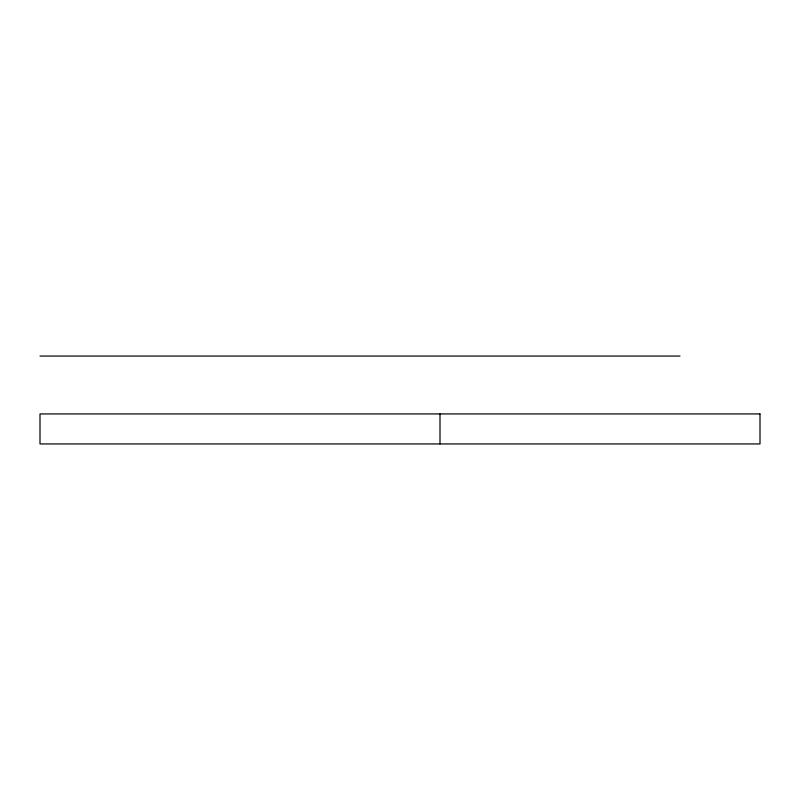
<?xml version="1.0" encoding="UTF-8"?>
<svg xmlns="http://www.w3.org/2000/svg" width="800" height="800" viewBox="0 0 800 800"><rect width="100%" height="100%" fill="white"/><g stroke="black" fill="none" stroke-linecap="round" stroke-linejoin="round"><path stroke-width="1.2" d="M40 356.06L680 356.06M440 413.94L440 443.94M760 413.94L40 413.94L40 443.94L760 443.94L760 413.94"/></g></svg>
